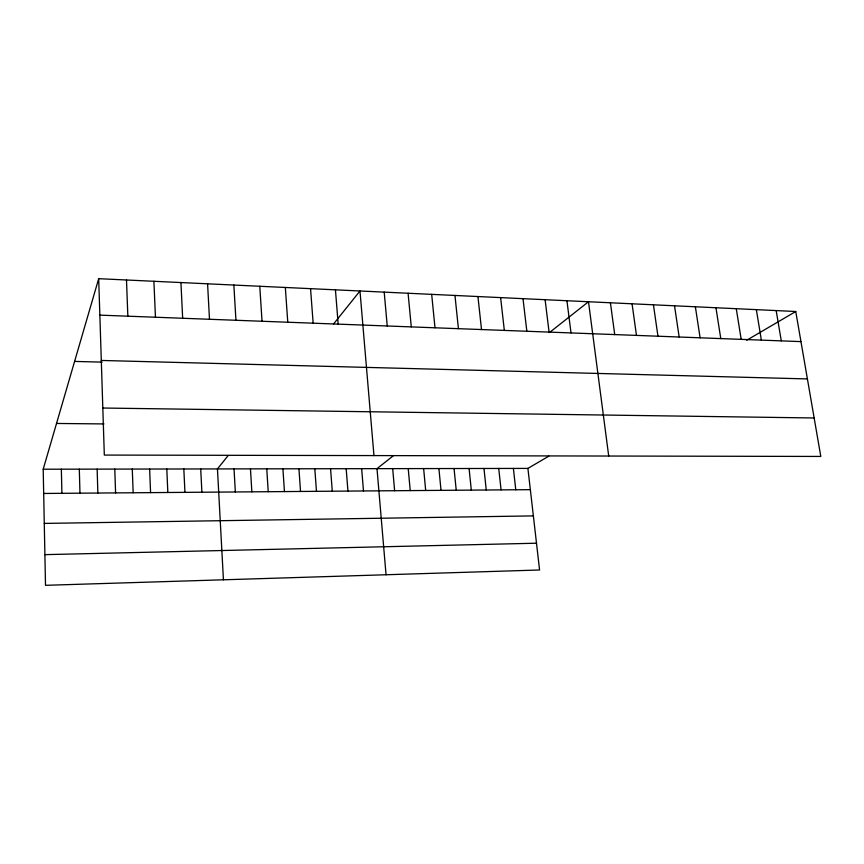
<?xml version="1.0" encoding="UTF-8"?>
<svg xmlns="http://www.w3.org/2000/svg" width="864" height="864" viewBox="0 0 864 864"><rect width="100%" height="100%" fill="white"/><g stroke="black" fill="none" stroke-linecap="round" stroke-linejoin="round"><path stroke-width="1.3" d="M548.834 456.149L527.904 468.407L539.579 569.992L45.5 585.317L43.2 469.217L98.69 278.683L795.755 311.504L820.8 456.44L104.317 455.069L98.69 278.683M228.15 455.555L217.447 468.925L223.43 579.798M333.547 323.989L359.975 290.984L373.961 455.587M393.217 455.857L376.996 468.655L386.046 574.754M549.493 332.521L588.492 301.752L608.71 456.041M746.712 340.232L795.755 311.504M44.896 554.645L536.501 543.208M44.28 523.411L533.358 515.894M43.686 493.463L530.345 489.661M43.2 469.217L527.904 468.407M56.527 423.457L103.993 423.932M102.816 408.024L814.147 417.971M101.293 360.45L807.408 378.929M74.596 361.422L102.136 362.124M99.846 315.133L800.96 341.615M776.174 310.586L781.283 340.87M756.346 309.647L761.368 340.114M736.268 308.707L741.193 339.358M715.943 307.746L720.781 338.58M695.369 306.785L700.099 337.802M674.525 305.802L679.158 337.014M653.432 304.808L657.958 336.215M632.059 303.793L636.476 335.405M610.416 302.778L614.725 334.584M566.935 300.737L571.018 332.932M545.108 299.7L549.072 332.1M523.001 298.663L526.846 331.258M500.612 297.605L504.328 330.415M513.378 468.428L515.776 489.769M498.733 468.45L501.077 489.888M477.932 296.536L481.518 329.551M483.97 468.482L486.259 490.007M454.961 295.456L458.417 328.676M469.076 468.504L471.312 490.126M454.054 468.526L456.235 490.234M431.676 294.365L435.002 327.791M438.901 468.558L441.029 490.352M408.089 293.252L411.275 326.894M423.63 468.58L425.693 490.482M408.218 468.601L410.227 490.601M384.199 292.129L387.234 325.987M392.677 468.634L394.632 490.72M361.649 468.688L363.485 490.957M335.437 289.829L338.18 324.13M346.172 468.709L347.944 491.087M330.566 468.742L332.273 491.206M310.554 288.662L313.146 323.19M314.82 468.763L316.462 491.324M298.933 468.796L300.521 491.454M285.336 287.474L287.766 322.229M282.917 468.817L284.44 491.584M259.772 286.265L262.03 321.257M266.76 468.85L268.218 491.702M250.463 468.871L251.856 491.832M233.852 285.044L235.948 320.274M234.025 468.904L235.343 491.962M207.576 283.813L209.488 319.27M200.707 468.958L201.895 492.221M180.932 282.55L182.66 318.265M183.827 468.99L184.939 492.361M166.806 469.012L167.832 492.491M153.9 281.286L155.455 317.239M149.623 469.044L150.574 492.62M126.49 279.99L127.85 316.192M132.278 469.076L133.164 492.761M114.782 469.098L115.592 492.901M97.135 469.13L97.859 493.042M79.315 469.163L79.963 493.171M61.344 469.195L61.906 493.322"/></g></svg>
